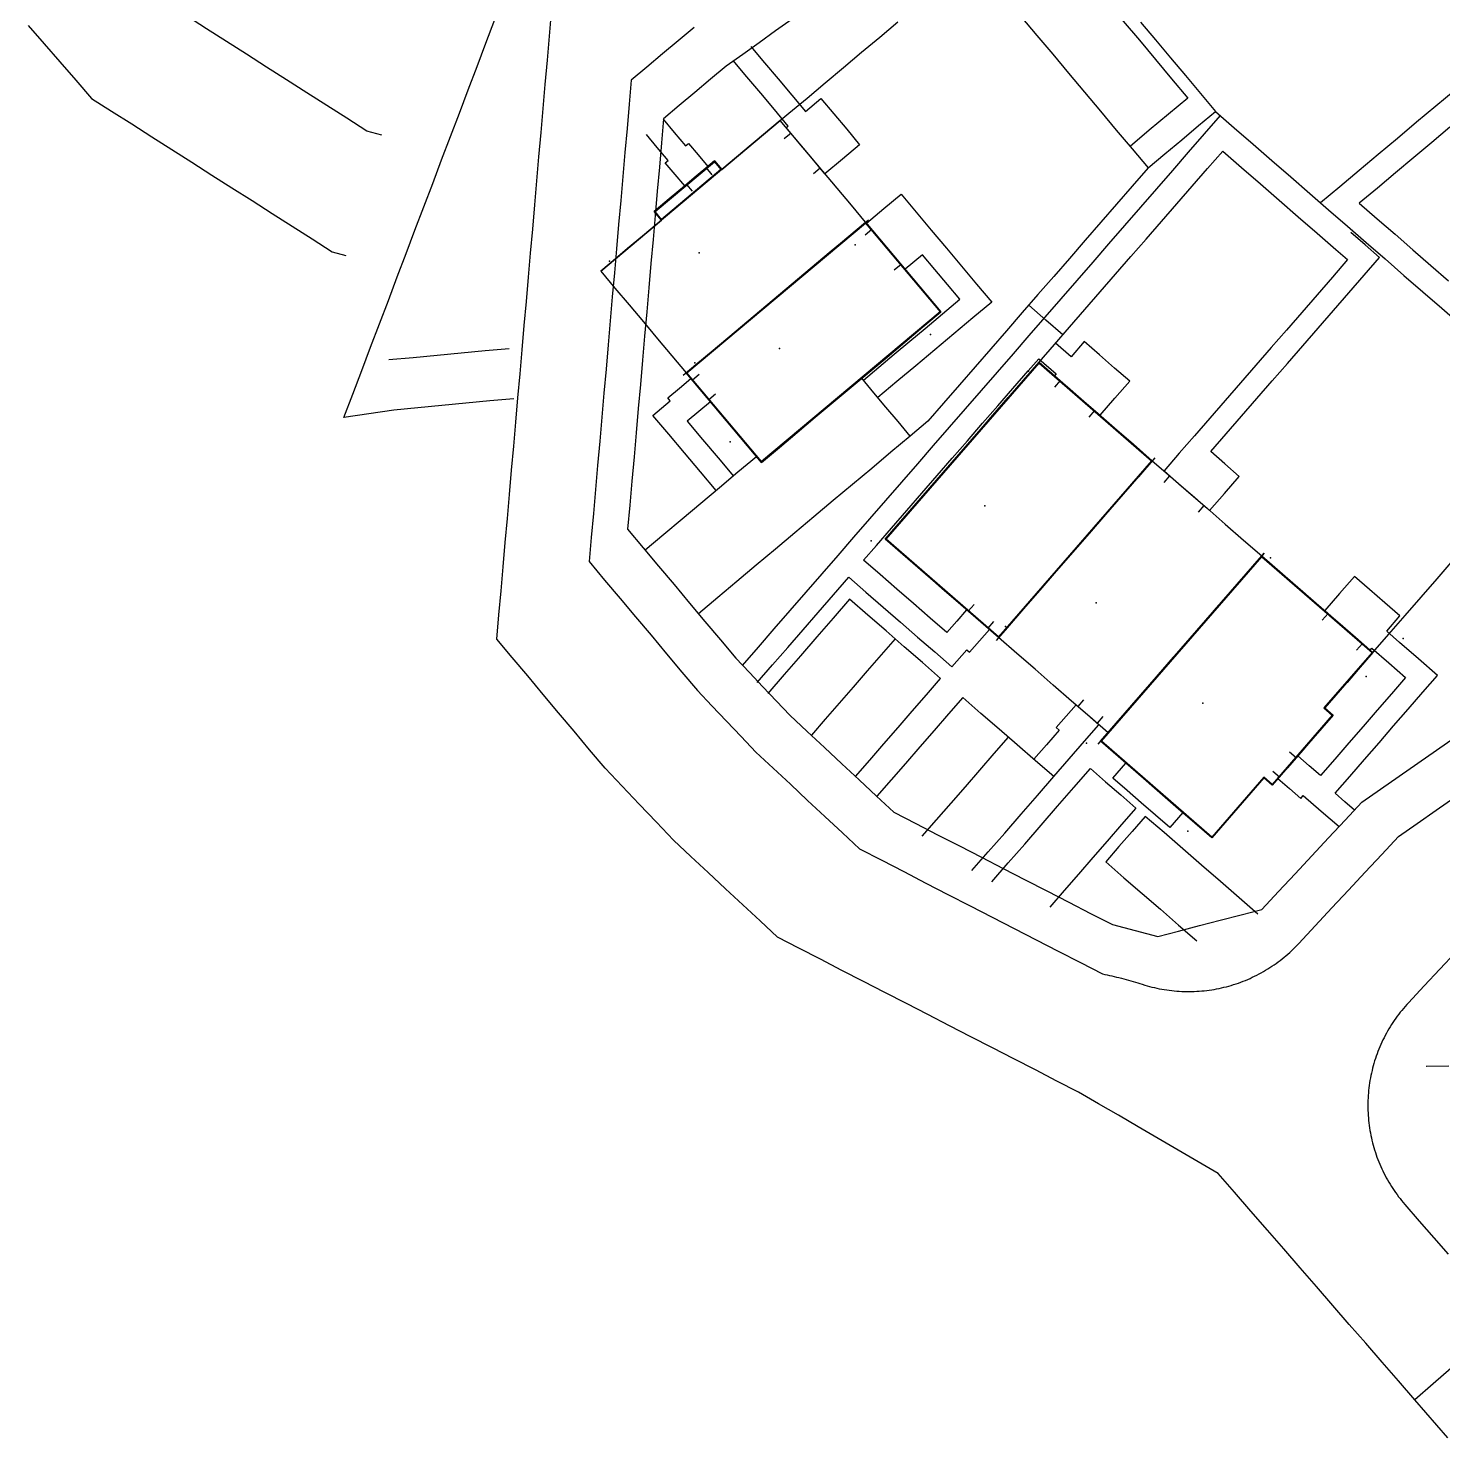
# Model space of a CAD drawing. Header units: metres. Extents: x 337936 to 338469, y 373266 to 374026.
# Drawn here: x 338355.9 to 338412.2, y 373290.2 to 373346.3 of the extents above; entities that cross this region are included whole.
import ezdxf

# ---------------------------------------------------------------- set-up
doc = ezdxf.new("R2010")
doc.units = ezdxf.units.M
for name, color, linetype in [('3D_LINES', 3, 'Continuous'), ('3D_Points', 1, 'Continuous'), ('PLOTS EXTERNAL LEVEL', 6, 'Continuous'), ('PLOTS FFL', 5, 'Continuous')]:
    doc.layers.add(name, color=color, linetype=linetype)

msp = doc.modelspace()

# ---------------------------------------------------------------- linework, layer by layer
at = {"layer": '3D_LINES'}
for points in [[(338395.004, 373351.921, 34.015), (338395.647, 373351.155, 34.02), (338396.289, 373350.389, 34.025), (338396.932, 373349.623, 34.028), (338397.575, 373348.857, 34.028), (338398.218, 373348.091, 34.028), (338398.86, 373347.325, 34.044), (338399.503, 373346.559, 34.061), (338400.146, 373345.793, 34.078), (338400.789, 373345.027, 34.095), (338401.432, 373344.261, 34.098), (338402.074, 373343.495, 34.098), (338401.308, 373342.852, 34.102), (338400.542, 373342.209, 34.106), (338399.776, 373341.566, 34.111)], [(338412.563, 373292.937, 34.005), (338411.838, 373292.308, 34.005), (338411.114, 373291.678, 34.005), (338410.461, 373292.428, 34.005), (338409.809, 373293.179, 34.005), (338409.156, 373293.93, 34.005), (338408.504, 373294.681, 34.005), (338407.851, 373295.431, 34.005), (338407.198, 373296.182, 34.005), (338406.546, 373296.933, 34.005), (338405.893, 373297.684, 34.005), (338405.241, 373298.434, 34.005), (338404.588, 373299.185, 34.005), (338403.935, 373299.936, 34.005), (338403.283, 373300.686, 34.005), (338402.489, 373301.149, 34.005), (338401.694, 373301.612, 34.005), (338400.9, 373302.075, 34.005), (338400.106, 373302.538, 34.005), (338399.312, 373303.001, 34.005), (338398.518, 373303.463, 34.005), (338397.724, 373303.926, 34.005), (338396.868, 373304.367, 34.005), (338396.012, 373304.807, 34.005), (338395.156, 373305.248, 34.005), (338394.3, 373305.688, 34.005), (338393.444, 373306.129, 34.005), (338392.588, 373306.569, 34.005), (338391.732, 373307.01, 34.005), (338390.876, 373307.451, 34.005), (338390.02, 373307.891, 34.005), (338389.164, 373308.332, 34.005), (338388.308, 373308.772, 34.005), (338387.452, 373309.213, 34.005), (338386.596, 373309.653, 34.005), (338385.74, 373310.094, 34.005), (338385.05, 373310.737, 34.005), (338384.361, 373311.38, 34.005), (338383.671, 373312.023, 34.005), (338382.981, 373312.666, 34.005), (338382.292, 373313.309, 34.005), (338381.602, 373313.952, 34.005), (338380.921, 373314.67, 34.005), (338380.24, 373315.387, 34.005), (338379.56, 373316.105, 34.005), (338378.879, 373316.822, 34.005), (338378.263, 373317.555, 34.005), (338377.648, 373318.289, 34.005), (338377.032, 373319.023, 34.005), (338376.417, 373319.756, 34.005), (338375.801, 373320.49, 34.005), (338375.186, 373321.223, 34.005), (338374.57, 373321.957, 34.005), (338374.654, 373322.917, 34.005), (338374.738, 373323.877, 34.005), (338374.822, 373324.837, 34.005), (338374.906, 373325.797, 34.005), (338374.99, 373326.757, 34.005), (338375.074, 373327.717, 34.005), (338375.158, 373328.677, 34.005), (338375.242, 373329.638, 34.005), (338375.326, 373330.598, 34.005), (338375.41, 373331.558, 34.005), (338375.494, 373332.518, 34.005), (338375.578, 373333.478, 34.005), (338375.662, 373334.438, 34.005), (338375.746, 373335.398, 34.005), (338375.83, 373336.358, 34.005), (338375.914, 373337.318, 34.005), (338375.998, 373338.278, 34.005), (338376.082, 373339.238, 34.005), (338376.166, 373340.199, 34.005), (338376.25, 373341.159, 34.005), (338376.334, 373342.119, 34.005), (338376.418, 373343.079, 34.005), (338376.502, 373344.039, 34.005), (338376.586, 373344.999, 34.005), (338376.67, 373345.959, 34.005), (338376.754, 373346.919, 34.005)], [(338355.922, 373346.378, 33.549), (338356.551, 373345.653, 33.549), (338357.181, 373344.929, 33.549), (338357.811, 373344.204, 33.549), (338358.441, 373343.48, 33.549), (338359.239, 373342.971, 33.549), (338360.037, 373342.462, 33.549), (338360.836, 373341.954, 33.549), (338361.634, 373341.445, 33.549), (338362.433, 373340.936, 33.549), (338363.231, 373340.428, 33.549), (338364.03, 373339.919, 33.549), (338364.828, 373339.41, 33.549), (338365.627, 373338.902, 33.549), (338366.425, 373338.393, 33.549), (338367.224, 373337.884, 33.549), (338368.022, 373337.376, 33.549), (338368.557, 373337.222, 33.549)], [(338369.998, 373342.011, 33.549), (338369.4, 373342.182, 33.549), (338368.602, 373342.691, 33.549), (338367.803, 373343.199, 33.549), (338367.005, 373343.708, 33.549), (338366.206, 373344.217, 33.549), (338365.408, 373344.725, 33.549), (338364.609, 373345.234, 33.549), (338363.811, 373345.743, 33.549), (338363.013, 373346.251, 33.549), (338362.214, 373346.76, 33.549)], [(338370.466, 373331.076, 34), (338369.477, 373330.929, 34.001), (338368.488, 373330.782, 34.003), (338368.841, 373331.713, 33.996), (338369.194, 373332.645, 33.99), (338369.547, 373333.576, 33.976), (338369.901, 373334.508, 33.959), (338370.254, 373335.439, 33.942), (338370.607, 373336.371, 33.925), (338370.96, 373337.302, 33.909), (338371.314, 373338.234, 33.892), (338371.667, 373339.165, 33.875), (338372.02, 373340.097, 33.858), (338372.373, 373341.028, 33.841), (338372.727, 373341.96, 33.824), (338373.08, 373342.891, 33.855), (338373.433, 373343.823, 33.844), (338373.786, 373344.754, 33.834), (338374.14, 373345.685, 33.823), (338374.493, 373346.617, 33.813)], [(338386.322, 373346.631, 33.987), (338385.668, 373346.164, 33.976), (338385.014, 373345.698, 33.965), (338384.359, 373345.231, 33.954), (338383.705, 373344.765, 33.943), (338383.081, 373344.241, 33.943), (338382.457, 373343.717, 33.943), (338381.833, 373343.194, 33.944), (338381.209, 373342.67, 33.944), (338381.125, 373341.709, 33.957), (338381.041, 373340.748, 33.97), (338380.957, 373339.786, 33.982), (338380.873, 373338.825, 33.995), (338380.789, 373337.864, 34.032), (338380.704, 373336.902, 34.061), (338380.62, 373335.941, 34.027), (338380.536, 373334.98, 34), (338380.452, 373334.018, 33.962), (338380.368, 373333.057, 33.954), (338380.284, 373332.096, 33.971), (338380.2, 373331.134, 33.988), (338380.116, 373330.173, 34), (338380.032, 373329.212, 34.007), (338379.948, 373328.25, 34.015), (338379.863, 373327.289, 34.023), (338379.779, 373326.328, 34.03), (338380.395, 373325.594, 34.036), (338381.01, 373324.861, 34.041), (338381.626, 373324.127, 34.046), (338382.241, 373323.394, 34.052), (338382.857, 373322.66, 34.057), (338383.472, 373321.926, 34.062), (338384.088, 373321.193, 34.068), (338384.626, 373320.626, 34.072), (338385.164, 373320.059, 34.076), (338385.702, 373319.492, 34.08), (338386.24, 373318.926, 34.084), (338386.929, 373318.282, 34.089), (338387.619, 373317.639, 34.094), (338388.308, 373316.996, 34.098), (338388.998, 373316.353, 34.103), (338389.688, 373315.71, 34.107), (338390.377, 373315.067, 34.112), (338391.247, 373314.619, 34.115), (338392.117, 373314.172, 34.118), (338392.987, 373313.724, 34.121), (338393.857, 373313.276, 34.124), (338394.726, 373312.829, 34.127), (338395.596, 373312.381, 34.13), (338396.466, 373311.933, 34.133), (338397.336, 373311.486, 34.136), (338398.205, 373311.038, 34.139), (338399.075, 373310.591, 34.142), (338399.976, 373310.355, 34.143), (338400.876, 373310.12, 34.144), (338401.706, 373310.336, 34.142), (338402.536, 373310.552, 34.141), (338403.366, 373310.768, 34.226), (338404.196, 373310.984, 34.294), (338405.026, 373311.2, 34.295), (338405.688, 373311.91, 34.298), (338406.35, 373312.62, 34.314), (338407.012, 373313.33, 34.33), (338407.674, 373314.04, 34.346), (338408.336, 373314.75, 34.362), (338408.998, 373315.46, 34.378), (338409.741, 373315.98, 34.392), (338410.483, 373316.5, 34.406), (338411.226, 373317.02, 34.412), (338411.969, 373317.54, 34.413), (338412.711, 373318.06, 34.413)], [(338385.471, 373342.28, 34.002), (338386.194, 373342.887, 34.002), (338386.918, 373343.494, 34.002), (338387.641, 373344.101, 34.002), (338388.365, 373344.708, 34.002), (338389.088, 373345.315, 34.002), (338389.812, 373345.922, 34.002), (338390.535, 373346.529, 34.002)], [(338395.433, 373346.743, 34.002), (338396.065, 373345.989, 34.002), (338396.698, 373345.235, 34.002), (338397.33, 373344.482, 34.002), (338397.963, 373343.728, 34.002), (338398.595, 373342.974, 34.002), (338399.228, 373342.22, 34.002), (338399.86, 373341.466, 34.002), (338400.493, 373340.712, 34.002), (338399.867, 373339.992, 34.002), (338399.241, 373339.272, 34.002), (338398.615, 373338.552, 34.002), (338397.989, 373337.832, 34.002), (338397.363, 373337.112, 34.002), (338396.737, 373336.392, 34.002), (338396.111, 373335.672, 34.002), (338395.486, 373334.952, 34.002), (338394.86, 373334.232, 34.002), (338394.234, 373333.512, 34.002), (338393.608, 373332.792, 34.002), (338392.982, 373332.072, 34.002), (338392.356, 373331.352, 34.002), (338391.73, 373330.632, 34.002), (338391.024, 373330.039, 34.002), (338390.542, 373330.614, 34.002), (338390.06, 373331.188, 34.002), (338389.578, 373331.763, 34.002), (338389.096, 373332.338, 34.002)], [(338400.19, 373346.518, 34.043), (338400.787, 373345.807, 34.043), (338401.384, 373345.096, 34.043), (338401.98, 373344.385, 34.043), (338402.577, 373343.673, 34.043), (338403.174, 373342.962, 34.043), (338403.925, 373342.31, 34.043), (338404.675, 373341.657, 34.043), (338405.426, 373341.005, 34.043), (338406.177, 373340.352, 34.043), (338406.927, 373339.7, 34.043), (338407.678, 373339.047, 34.043), (338408.428, 373338.395, 34.043), (338409.179, 373337.742, 34.043), (338409.93, 373337.09, 34.043), (338410.68, 373336.437, 34.043), (338411.431, 373335.784, 34.043), (338412.182, 373335.132, 34.043), (338412.932, 373334.479, 34.043)], [(338415.771, 373346.377, 34.297), (338415.006, 373345.736, 34.297), (338414.242, 373345.094, 34.297), (338413.477, 373344.453, 34.297), (338412.713, 373343.811, 34.297), (338411.949, 373343.17, 34.297), (338411.184, 373342.529, 34.297), (338410.42, 373341.887, 34.297), (338409.655, 373341.246, 34.297), (338408.891, 373340.604, 34.297), (338408.126, 373339.963, 34.297), (338407.362, 373339.322, 34.297)], [(338382.42, 373346.297, 34.005), (338381.796, 373345.773, 34.005), (338381.172, 373345.25, 34.005), (338380.548, 373344.726, 34.005), (338379.923, 373344.202, 34.005), (338379.84, 373343.244, 34.005), (338379.756, 373342.286, 34.005), (338379.672, 373341.328, 34.005), (338379.588, 373340.37, 34.005), (338379.504, 373339.412, 34.005), (338379.421, 373338.454, 34.005), (338379.337, 373337.496, 34.005), (338379.253, 373336.538, 34.005), (338379.169, 373335.58, 34.005), (338379.085, 373334.622, 34.005), (338379.002, 373333.664, 34.005), (338378.918, 373332.706, 34.005), (338378.834, 373331.748, 34.005), (338378.75, 373330.79, 34.005), (338378.666, 373329.832, 34.005), (338378.582, 373328.874, 34.005), (338378.499, 373327.916, 34.005), (338378.415, 373326.958, 34.005), (338378.331, 373326, 34.005), (338378.247, 373325.042, 34.005), (338378.863, 373324.309, 34.005), (338379.478, 373323.575, 34.005), (338380.094, 373322.842, 34.005), (338380.709, 373322.108, 34.005), (338381.325, 373321.374, 34.005), (338381.94, 373320.641, 34.005), (338382.556, 373319.907, 34.005), (338383.136, 373319.296, 34.005), (338383.716, 373318.685, 34.005), (338384.296, 373318.074, 34.005), (338384.876, 373317.463, 34.005), (338385.565, 373316.82, 34.005), (338386.255, 373316.177, 34.005), (338386.944, 373315.534, 34.005), (338387.634, 373314.89, 34.005), (338388.324, 373314.247, 34.005), (338389.013, 373313.604, 34.005), (338389.892, 373313.152, 34.005), (338390.771, 373312.7, 34.005), (338391.649, 373312.248, 34.005), (338392.528, 373311.796, 34.005), (338393.406, 373311.343, 34.005), (338394.285, 373310.891, 34.005), (338395.163, 373310.439, 34.005), (338396.042, 373309.987, 34.005), (338396.921, 373309.535, 34.005), (338397.799, 373309.083, 34.005), (338398.678, 373308.63, 34.005), (338398.772, 373308.611, 34.005), (338398.867, 373308.591, 34.005), (338398.961, 373308.57, 34.005), (338399.055, 373308.549, 34.005), (338399.149, 373308.527, 34.005), (338399.243, 373308.504, 34.005), (338399.336, 373308.481, 34.005), (338399.43, 373308.457, 34.005), (338399.523, 373308.433, 34.005), (338399.617, 373308.408, 34.005), (338399.71, 373308.382, 34.005), (338399.803, 373308.356, 34.005), (338399.895, 373308.329, 34.005), (338399.988, 373308.302, 34.005), (338400.08, 373308.274, 34.005), (338400.172, 373308.245, 34.005), (338400.264, 373308.216, 34.005), (338400.36, 373308.186, 34.005), (338400.455, 373308.158, 34.005), (338400.552, 373308.131, 34.005), (338400.648, 373308.106, 34.005), (338400.745, 373308.083, 34.005), (338400.843, 373308.061, 34.005), (338400.94, 373308.041, 34.005), (338401.039, 373308.023, 34.005), (338401.137, 373308.006, 34.005), (338401.236, 373307.991, 34.005), (338401.334, 373307.977, 34.005), (338401.434, 373307.965, 34.005), (338401.533, 373307.955, 34.005), (338401.632, 373307.946, 34.005), (338401.732, 373307.939, 34.005), (338401.832, 373307.934, 34.005), (338401.931, 373307.931, 34.005), (338402.031, 373307.929, 34.005), (338402.131, 373307.928, 34.005), (338402.231, 373307.93, 34.005), (338402.33, 373307.933, 34.005), (338402.43, 373307.937, 34.005), (338402.53, 373307.944, 34.005), (338402.629, 373307.952, 34.005), (338402.729, 373307.961, 34.005), (338402.828, 373307.972, 34.005), (338402.927, 373307.985, 34.005), (338403.026, 373308, 34.005), (338403.124, 373308.016, 34.005), (338403.222, 373308.034, 34.005), (338403.32, 373308.053, 34.005), (338403.418, 373308.075, 34.005), (338403.515, 373308.097, 34.005), (338403.612, 373308.122, 34.005), (338403.708, 373308.148, 34.005), (338403.804, 373308.175, 34.005), (338403.9, 373308.204, 34.005), (338403.994, 373308.235, 34.005), (338404.089, 373308.267, 34.005), (338404.183, 373308.301, 34.005), (338404.276, 373308.337, 34.005), (338404.369, 373308.374, 34.005), (338404.461, 373308.412, 34.005), (338404.552, 373308.452, 34.005), (338404.643, 373308.494, 34.005), (338404.733, 373308.537, 34.005), (338404.823, 373308.581, 34.005), (338404.911, 373308.627, 34.005), (338404.999, 373308.675, 34.005), (338405.086, 373308.724, 34.005), (338405.172, 373308.774, 34.005), (338405.257, 373308.826, 34.005), (338405.342, 373308.879, 34.005), (338405.425, 373308.934, 34.005), (338405.508, 373308.99, 34.005), (338405.59, 373309.047, 34.005), (338405.67, 373309.106, 34.005), (338405.75, 373309.166, 34.005), (338405.829, 373309.227, 34.005), (338405.906, 373309.29, 34.005), (338405.983, 373309.354, 34.005), (338406.059, 373309.419, 34.005), (338406.133, 373309.486, 34.005), (338406.206, 373309.553, 34.005), (338406.279, 373309.622, 34.005), (338406.35, 373309.692, 34.005), (338406.42, 373309.764, 34.005), (338406.488, 373309.836, 34.005), (338407.15, 373310.546, 34.005), (338407.813, 373311.256, 34.005), (338408.475, 373311.966, 34.005), (338409.137, 373312.676, 34.005), (338409.799, 373313.386, 34.005), (338410.461, 373314.096, 34.005), (338411.21, 373314.621, 34.005), (338411.96, 373315.146, 34.005), (338412.709, 373315.67, 34.005)], [(338384.686, 373345.548, 34.001), (338385.229, 373344.901, 34.001), (338385.772, 373344.254, 34.001), (338386.315, 373343.607, 34.001), (338386.858, 373342.96, 34.001), (338387.471, 373343.474, 34.001), (338387.985, 373342.861, 34.001), (338388.499, 373342.249, 34.001), (338389.013, 373341.636, 34.001), (338388.324, 373341.057, 34.001), (338387.634, 373340.479, 34.001), (338387.12, 373341.092, 34.001), (338386.606, 373341.704, 34.001), (338386.092, 373342.317, 34.001), (338386.168, 373342.381, 34.002), (338385.621, 373343.034, 34.006), (338385.074, 373343.686, 34.006), (338384.526, 373344.339, 34.006), (338383.979, 373344.991, 34.006)], [(338400.493, 373340.712, 34.111), (338401.163, 373341.275, 34.107), (338401.834, 373341.837, 34.104), (338402.504, 373342.4, 34.1), (338403.174, 373342.962, 34.096)], [(338378.709, 373336.605, 34.001), (338379.274, 373335.931, 34.001), (338379.84, 373335.257, 34.001), (338380.406, 373334.582, 34.001), (338380.972, 373333.908, 34.001), (338381.538, 373333.233, 34.001), (338382.104, 373332.559, 34.001), (338382.624, 373331.94, 34.001), (338383.143, 373331.32, 34.001), (338383.663, 373330.701, 34.001), (338384.183, 373330.082, 34.001), (338384.642, 373329.534, 34.001), (338385.102, 373328.986, 34.001), (338385.817, 373329.586, 34.001), (338386.531, 373330.185, 34.001), (338387.246, 373330.785, 34.001), (338387.96, 373331.385, 34.001), (338388.675, 373331.984, 34.001), (338389.389, 373332.584, 34.001), (338390.104, 373333.183, 34.001), (338390.818, 373333.783, 34.001), (338391.533, 373334.382, 34.001), (338392.247, 373334.982, 34.001), (338391.648, 373335.696, 34.001), (338391.048, 373336.411, 34.001), (338390.449, 373337.125, 34.001), (338389.849, 373337.84, 34.001), (338389.249, 373338.555, 34.001), (338388.684, 373339.229, 34.001), (338388.118, 373339.903, 34.001), (338387.552, 373340.578, 34.001), (338386.986, 373341.252, 34.001), (338386.42, 373341.927, 34.001), (338385.854, 373342.601, 34.001), (338385.272, 373342.113, 34.001), (338384.69, 373341.625, 34.001), (338384.109, 373341.137, 34.001), (338383.527, 373340.649, 34.001), (338383.238, 373340.993, 34.001), (338382.636, 373340.489, 34.001), (338382.035, 373339.984, 34.001), (338381.434, 373339.48, 34.001), (338380.832, 373338.975, 34.001), (338381.122, 373338.63, 34.001), (338380.449, 373338.066, 34.001), (338379.776, 373337.501, 34.001), (338379.103, 373336.936, 34.001), (338378.709, 373336.605, 34.001)], [(338381.19, 373342.654, 33.944), (338381.636, 373342.122, 33.957), (338382.082, 373341.59, 33.97), (338382.197, 373341.686, 33.97), (338382.583, 373341.227, 33.981), (338382.969, 373340.767, 33.992), (338382.509, 373340.381, 33.992), (338382.049, 373339.996, 33.992), (338381.664, 373340.455, 33.981), (338381.278, 373340.915, 33.97), (338381.393, 373341.011, 33.97), (338380.958, 373341.529, 33.957), (338380.524, 373342.047, 33.945)], [(338403.365, 373342.796, 34.096), (338402.73, 373342.067, 34.1), (338402.096, 373341.337, 34.104), (338401.462, 373340.607, 34.108), (338400.827, 373339.877, 34.113), (338400.193, 373339.148, 34.117), (338399.559, 373338.418, 34.121), (338398.924, 373337.688, 34.125), (338398.29, 373336.958, 34.129), (338397.655, 373336.229, 34.133), (338397.021, 373335.499, 34.137), (338396.387, 373334.769, 34.137), (338395.752, 373334.039, 34.136), (338395.118, 373333.31, 34.134), (338394.484, 373332.58, 34.133), (338393.849, 373331.85, 34.167), (338393.215, 373331.12, 34.202), (338392.581, 373330.391, 34.21), (338391.946, 373329.661, 34.19), (338391.312, 373328.931, 34.17), (338390.678, 373328.201, 34.149), (338390.043, 373327.472, 34.129), (338389.409, 373326.742, 34.142), (338388.774, 373326.012, 34.118), (338388.14, 373325.283, 34.033), (338387.506, 373324.553, 34.039), (338386.871, 373323.823, 34.045), (338386.237, 373323.093, 34.051), (338385.603, 373322.364, 34.058), (338384.968, 373321.634, 34.064), (338384.334, 373320.904, 34.07)], [(338386.281, 373342.092, 34), (338386.011, 373341.865, 34.008)], [(338412.508, 373342.334, 34.133), (338411.787, 373341.729, 34.138), (338411.066, 373341.124, 34.142), (338410.344, 373340.518, 34.147), (338409.623, 373339.913, 34.152), (338408.902, 373339.308, 34.157), (338409.613, 373338.69, 34.178), (338410.324, 373338.071, 34.199), (338411.036, 373337.453, 34.221), (338411.747, 373336.835, 34.242), (338412.458, 373336.217, 34.263)], [(338396.154, 373332.977, 34.148), (338396.763, 373333.678, 34.144), (338397.372, 373334.378, 34.14), (338397.981, 373335.079, 34.136), (338398.59, 373335.78, 34.132), (338399.199, 373336.481, 34.128), (338399.809, 373337.181, 34.124), (338400.418, 373337.882, 34.12), (338401.027, 373338.583, 34.116), (338401.636, 373339.283, 34.112), (338402.245, 373339.984, 34.108), (338402.854, 373340.685, 34.104), (338403.463, 373341.386, 34.1), (338404.215, 373340.732, 34.1), (338404.966, 373340.079, 34.099), (338405.718, 373339.426, 34.118), (338406.47, 373338.772, 34.14), (338407.221, 373338.119, 34.163), (338407.973, 373337.466, 34.185)], [(338382.901, 373340.71, 33.992), (338383.127, 373340.44, 33.999)], [(338387.444, 373340.705, 34.001), (338387.174, 373340.479, 34)], [(338382.117, 373340.053, 33.992), (338382.344, 373339.783, 33.999)], [(338389.16, 373332.261, 34.001), (338389.776, 373332.777, 34.001), (338390.391, 373333.294, 34.001), (338391.007, 373333.81, 34.001), (338391.622, 373334.327, 34.001), (338392.311, 373334.905, 34.001), (338393.001, 373335.484, 34.001), (338392.506, 373336.074, 34.001), (338392.01, 373336.665, 34.001), (338391.515, 373337.255, 34.001), (338390.825, 373336.677, 34.001), (338390.311, 373337.29, 34.001), (338389.797, 373337.902, 34.001), (338389.282, 373338.515, 34.001), (338389.972, 373339.094, 34.001), (338390.661, 373339.672, 34.001), (338391.263, 373338.956, 34.001), (338391.864, 373338.239, 34.001), (338392.465, 373337.523, 34.001), (338393.066, 373336.806, 34.001), (338393.668, 373336.089, 34.001), (338394.269, 373335.373, 34.001), (338393.514, 373334.739, 34.001), (338392.759, 373334.106, 34.001), (338392.004, 373333.472, 34.001), (338391.249, 373332.839, 34.001), (338390.494, 373332.205, 34.001), (338389.739, 373331.572, 34.001)], [(338381.989, 373332.462, 34.001), (338382.499, 373332.89, 34.001), (338383.257, 373333.526, 34.001), (338384.014, 373334.162, 34.001), (338384.772, 373334.797, 34.001), (338385.529, 373335.433, 34.001), (338386.287, 373336.069, 34.001), (338387.045, 373336.704, 34.001), (338387.802, 373337.34, 34.001), (338388.56, 373337.976, 34.001), (338388.962, 373338.313, 34.001), (338389.364, 373338.651, 34.001)], [(338389.499, 373338.257, 34.003), (338389.229, 373338.03, 34.002)], [(338407.973, 373337.466, 34.185), (338408.438, 373337.061, 34.199), (338407.829, 373336.36, 34.208), (338407.22, 373335.66, 34.216), (338406.611, 373334.959, 34.224), (338406.001, 373334.258, 34.229), (338405.392, 373333.558, 34.23), (338404.783, 373332.857, 34.23), (338404.174, 373332.156, 34.231), (338403.565, 373331.455, 34.231), (338402.956, 373330.755, 34.231), (338402.347, 373330.054, 34.232), (338401.738, 373329.353, 34.232), (338401.128, 373328.652, 34.232), (338401.732, 373328.128, 34.242), (338402.336, 373327.603, 34.252), (338402.94, 373327.078, 34.262), (338403.53, 373327.757, 34.262), (338404.121, 373328.436, 34.261), (338403.555, 373328.928, 34.252), (338402.989, 373329.42, 34.243), (338403.599, 373330.123, 34.242), (338404.21, 373330.826, 34.242), (338404.821, 373331.529, 34.242), (338405.432, 373332.231, 34.241), (338406.043, 373332.934, 34.241), (338406.654, 373333.637, 34.241), (338407.264, 373334.339, 34.24), (338407.875, 373335.042, 34.236), (338408.486, 373335.745, 34.228), (338409.097, 373336.447, 34.22), (338409.708, 373337.15, 34.212), (338409.135, 373337.647, 34.195), (338408.563, 373338.145, 34.178)], [(338390.663, 373336.87, 34.034), (338390.393, 373336.644, 34.033)], [(338397.102, 373334.067, 34.141), (338396.423, 373334.658, 34.139), (338395.743, 373335.248, 34.123)], [(338375.067, 373333.517, 33.962), (338374.109, 373333.427, 33.966), (338373.152, 373333.337, 33.97), (338372.194, 373333.247, 33.974), (338371.236, 373333.157, 33.979), (338370.279, 373333.067, 33.983)], [(338384.939, 373320.229, 34.157), (338385.546, 373320.927, 34.157), (338386.153, 373321.625, 34.157), (338386.76, 373322.323, 34.157), (338387.367, 373323.022, 34.157), (338387.974, 373323.72, 34.157), (338388.581, 373324.418, 34.157), (338389.265, 373323.823, 34.157), (338389.949, 373323.229, 34.157), (338390.633, 373322.634, 34.157), (338391.318, 373322.039, 34.157), (338392.002, 373321.445, 34.157), (338392.686, 373320.85, 34.157), (338393.276, 373321.529, 34.157), (338393.389, 373321.431, 34.157), (338393.783, 373321.884, 34.157), (338394.176, 373322.337, 34.157), (338393.723, 373322.731, 34.157), (338393.27, 373323.124, 34.157), (338392.877, 373322.671, 34.157), (338392.483, 373322.219, 34.157), (338391.821, 373322.794, 34.157), (338391.158, 373323.37, 34.157), (338390.496, 373323.946, 34.157), (338389.834, 373324.522, 34.157), (338389.172, 373325.097, 34.157), (338389.682, 373325.684, 34.157), (338390.285, 373326.379, 34.157), (338390.889, 373327.073, 34.158), (338391.493, 373327.768, 34.158), (338392.097, 373328.463, 34.158), (338392.701, 373329.157, 34.159), (338393.305, 373329.852, 34.159), (338393.909, 373330.547, 34.159), (338394.512, 373331.241, 34.16), (338395.116, 373331.936, 34.16), (338395.72, 373332.631, 34.16), (338396.144, 373333.118, 34.16), (338396.837, 373332.515, 34.16), (338396.772, 373332.44, 34.16), (338397.376, 373331.915, 34.16), (338397.979, 373331.39, 34.16), (338398.583, 373330.865, 34.16), (338399.174, 373331.544, 34.16), (338399.764, 373332.223, 34.16), (338399.16, 373332.748, 34.16), (338398.557, 373333.273, 34.16), (338397.953, 373333.798, 34.16), (338397.428, 373333.194, 34.16), (338396.81, 373333.732, 34.16)], [(338398.9, 373318.23, 34.158), (338398.174, 373318.861, 34.158), (338397.448, 373319.493, 34.158), (338396.722, 373320.124, 34.158), (338395.996, 373320.755, 34.158), (338395.27, 373321.386, 34.158), (338394.544, 373322.017, 34.158), (338393.792, 373322.671, 34.158), (338393.041, 373323.324, 34.158), (338392.289, 373323.977, 34.158), (338391.537, 373324.631, 34.158), (338390.786, 373325.284, 34.158), (338390.034, 373325.937, 34.158), (338390.646, 373326.641, 34.158), (338391.258, 373327.345, 34.158), (338391.87, 373328.049, 34.158), (338392.482, 373328.753, 34.158), (338393.094, 373329.457, 34.158), (338393.706, 373330.161, 34.158), (338394.318, 373330.865, 34.158), (338394.93, 373331.569, 34.158), (338395.542, 373332.273, 34.158), (338396.154, 373332.977, 34.17), (338396.905, 373332.324, 34.183), (338397.657, 373331.67, 34.195), (338398.408, 373331.017, 34.208), (338399.16, 373330.364, 34.22), (338399.912, 373329.71, 34.233), (338400.663, 373329.057, 34.245), (338401.389, 373328.426, 34.257), (338402.115, 373327.795, 34.269), (338402.841, 373327.163, 34.281), (338403.567, 373326.532, 34.293), (338404.294, 373325.901, 34.306), (338405.02, 373325.27, 34.318), (338405.255, 373325.065, 34.316), (338405.953, 373324.458, 34.333), (338406.651, 373323.851, 34.35), (338407.35, 373323.244, 34.368), (338408.048, 373322.638, 34.385), (338408.746, 373322.031, 34.402), (338409.444, 373321.424, 34.419), (338408.852, 373320.742, 34.436), (338408.412, 373320.236, 34.426), (338407.972, 373319.73, 34.417), (338407.531, 373319.223, 34.408), (338407.863, 373318.935, 34.402), (338407.256, 373318.236, 34.39), (338406.649, 373317.537, 34.377), (338406.042, 373316.839, 34.365), (338405.434, 373316.14, 34.352), (338405.102, 373316.429, 34.346), (338404.584, 373315.833, 34.335), (338404.066, 373315.237, 34.325), (338403.547, 373314.64, 34.314), (338403.029, 373314.044, 34.303), (338402.35, 373314.635, 34.291), (338401.601, 373315.286, 34.291), (338400.852, 373315.937, 34.291), (338400.103, 373316.588, 34.291), (338399.354, 373317.239, 34.291), (338398.605, 373317.89, 34.291)], [(338383.301, 373327.867, 34.016), (338382.672, 373328.616, 34.01), (338382.044, 373329.365, 34.005), (338381.415, 373330.114, 33.999), (338380.787, 373330.863, 33.991), (338381.476, 373331.441, 33.979), (338381.38, 373331.556, 33.977), (338381.84, 373331.942, 33.969), (338382.299, 373332.327, 34), (338382.685, 373331.868, 34), (338383.07, 373331.408, 34), (338382.611, 373331.022, 33.983), (338382.151, 373330.637, 33.991), (338382.764, 373329.906, 34), (338383.377, 373329.176, 34.005), (338383.99, 373328.445, 34.011)], [(338382.624, 373332.488, 34.001), (338382.354, 373332.261, 34.001)], [(338396.995, 373332.245, 34.165), (338396.764, 373331.979, 34.165)], [(338383.281, 373331.704, 34.011), (338383.011, 373331.478, 34)], [(338375.254, 373331.526, 33.994), (338374.296, 373331.436, 33.995), (338373.339, 373331.346, 33.996), (338372.381, 373331.256, 33.997), (338371.423, 373331.166, 33.998), (338370.466, 373331.076, 34)], [(338398.361, 373331.058, 34.187), (338398.13, 373330.792, 34.187)], [(338391.024, 373330.039, 34.102), (338390.258, 373329.397, 34.091), (338389.492, 373328.754, 34.117), (338388.726, 373328.111, 34.142), (338387.96, 373327.468, 34.12), (338387.194, 373326.825, 34.058), (338386.428, 373326.183, 34.027), (338385.662, 373325.54, 34.033), (338384.896, 373324.897, 34.038), (338384.13, 373324.254, 34.044), (338383.364, 373323.612, 34.049), (338382.598, 373322.969, 34.055)], [(338409.444, 373321.424, 34.438), (338410.083, 373322.158, 34.437), (338410.721, 373322.892, 34.438), (338411.359, 373323.627, 34.44), (338411.998, 373324.361, 34.442), (338412.636, 373325.095, 34.444), (338413.274, 373325.83, 34.446), (338413.913, 373326.564, 34.447), (338414.551, 373327.298, 34.449), (338415.189, 373328.033, 34.448), (338415.828, 373328.767, 34.446), (338416.466, 373329.502, 34.443), (338417.11, 373329.775, 34.43), (338417.755, 373330.049, 34.418), (338418.399, 373330.322, 34.405)], [(338384.91, 373329.216, 34.031), (338384.171, 373328.596, 34.009), (338383.432, 373327.977, 34.015), (338382.693, 373327.357, 34.02), (338381.954, 373326.737, 34.026), (338381.215, 373326.117, 34.031), (338380.477, 373325.497, 34.036)], [(338400.762, 373329.17, 34.295), (338400.108, 373328.419, 34.295), (338399.455, 373327.667, 34.295), (338398.802, 373326.915, 34.295), (338398.148, 373326.164, 34.295), (338397.495, 373325.412, 34.295), (338396.842, 373324.661, 34.295), (338396.188, 373323.909, 34.295), (338395.535, 373323.158, 34.295), (338394.882, 373322.406, 34.295), (338394.445, 373321.904, 34.295)], [(338401.352, 373328.458, 34.236), (338401.121, 373328.192, 34.244)], [(338402.718, 373327.271, 34.258), (338402.487, 373327.005, 34.27)], [(338398.506, 373317.777, 34.294), (338399.107, 373318.469, 34.296), (338399.708, 373319.16, 34.299), (338400.31, 373319.851, 34.301), (338400.911, 373320.543, 34.303), (338401.512, 373321.234, 34.305), (338402.113, 373321.926, 34.307), (338402.714, 373322.617, 34.309), (338403.315, 373323.309, 34.311), (338403.916, 373324, 34.313), (338404.517, 373324.692, 34.315), (338405.118, 373325.383, 34.318), (338404.486, 373324.656, 34.318), (338403.855, 373323.93, 34.318), (338403.223, 373323.203, 34.318), (338402.592, 373322.477, 34.318), (338401.96, 373321.75, 34.318), (338401.328, 373321.023, 34.318), (338400.697, 373320.297, 34.318), (338400.065, 373319.57, 34.318), (338399.433, 373318.844, 34.318), (338398.802, 373318.117, 34.318)], [(338408.709, 373315.15, 34.428), (338408.324, 373315.485, 34.428), (338407.939, 373315.82, 34.428), (338408.521, 373316.49, 34.428), (338409.104, 373317.161, 34.428), (338409.687, 373317.831, 34.428), (338410.269, 373318.501, 34.428), (338410.852, 373319.171, 34.428), (338411.435, 373319.842, 34.428), (338412.017, 373320.512, 34.428), (338411.263, 373321.168, 34.428), (338410.508, 373321.824, 34.428), (338409.991, 373322.274, 34.428), (338410.516, 373322.877, 34.428), (338409.912, 373323.402, 34.428), (338409.308, 373323.927, 34.428), (338408.704, 373324.452, 34.428), (338408.114, 373323.773, 34.428), (338407.523, 373323.093, 34.428), (338408.127, 373322.568, 34.428), (338408.731, 373322.044, 34.428), (338409.335, 373321.519, 34.428), (338409.4, 373321.594, 34.428), (338410.074, 373321.009, 34.428), (338410.747, 373320.423, 34.428), (338410.183, 373319.773, 34.428), (338409.618, 373319.123, 34.428), (338409.053, 373318.474, 34.428), (338408.488, 373317.824, 34.428), (338407.923, 373317.174, 34.428), (338407.358, 373316.524, 34.428), (338406.905, 373316.917, 34.428), (338406.452, 373317.311, 34.428), (338406.059, 373316.858, 34.428), (338405.665, 373316.405, 34.428), (338406.118, 373316.012, 34.428), (338406.571, 373315.618, 34.428), (338406.669, 373315.731, 34.428), (338407.382, 373315.112, 34.428), (338408.095, 373314.492, 34.428)], [(338388.848, 373316.494, 34.102), (338389.413, 373317.144, 34.096), (338389.978, 373317.794, 34.091), (338390.543, 373318.444, 34.085), (338391.108, 373319.094, 34.08), (338391.673, 373319.744, 34.074), (338392.238, 373320.394, 34.069), (338391.513, 373321.024, 34.064), (338390.789, 373321.653, 34.06), (338390.064, 373322.283, 34.055), (338389.34, 373322.913, 34.051), (338388.615, 373323.543, 34.046), (338387.963, 373322.793, 34.053), (338387.311, 373322.042, 34.059), (338386.659, 373321.292, 34.065), (338386.007, 373320.542, 34.072), (338385.355, 373319.792, 34.078)], [(338393.569, 373323.331, 34.268), (338393.338, 373323.065, 34.247)], [(338394.341, 373322.661, 34.283), (338394.11, 373322.395, 34.262)], [(338407.661, 373322.974, 34.379), (338407.43, 373322.708, 34.38)], [(338390.427, 373321.968, 34.058), (338389.871, 373321.329, 34.063), (338389.315, 373320.689, 34.068), (338388.759, 373320.05, 34.074), (338388.203, 373319.41, 34.079), (338387.647, 373318.771, 34.085), (338387.091, 373318.131, 34.09)], [(338409.027, 373321.786, 34.424), (338408.796, 373321.52, 34.425)], [(338393.485, 373312.741, 34.128), (338394.135, 373313.49, 34.122), (338394.786, 373314.238, 34.116), (338395.436, 373314.986, 34.109), (338396.087, 373315.735, 34.103), (338396.737, 373316.483, 34.097), (338396.012, 373317.113, 34.092), (338395.288, 373317.743, 34.088), (338394.563, 373318.372, 34.083), (338393.839, 373319.002, 34.079), (338393.114, 373319.632, 34.074), (338392.545, 373318.977, 34.08), (338391.975, 373318.322, 34.085), (338391.406, 373317.667, 34.091), (338390.836, 373317.011, 34.096), (338390.267, 373316.356, 34.102), (338389.697, 373315.701, 34.107)], [(338396.736, 373316.484, 34.296), (338397.348, 373317.187, 34.296), (338397.96, 373317.891, 34.296), (338398.533, 373318.55, 34.296), (338398.08, 373318.944, 34.296), (338397.627, 373319.337, 34.296), (338397.233, 373318.884, 34.296), (338396.84, 373318.432, 34.296), (338396.954, 373318.332, 34.296), (338396.449, 373317.752, 34.296), (338395.945, 373317.172, 34.296)], [(338397.926, 373319.544, 34.338), (338397.695, 373319.278, 34.323)], [(338398.698, 373318.874, 34.342), (338398.466, 373318.607, 34.33)], [(338394.926, 373318.057, 34.085), (338394.354, 373317.399, 34.091), (338393.782, 373316.741, 34.097), (338393.209, 373316.083, 34.102), (338392.637, 373315.425, 34.108), (338392.065, 373314.767, 34.113), (338391.493, 373314.109, 34.119)], [(338406.128, 373317.475, 34.381), (338406.394, 373317.244, 34.38)], [(338394.278, 373312.298, 34.131), (338394.931, 373313.05, 34.125), (338395.584, 373313.801, 34.119), (338396.237, 373314.552, 34.112), (338396.89, 373315.303, 34.106), (338397.543, 373316.054, 34.129), (338398.196, 373316.805, 34.238), (338398.799, 373316.28, 34.25), (338399.403, 373315.755, 34.262), (338400.007, 373315.23, 34.274), (338399.436, 373314.573, 34.178), (338398.864, 373313.916, 34.115), (338398.293, 373313.259, 34.121), (338397.722, 373312.602, 34.127), (338397.15, 373311.944, 34.132), (338396.579, 373311.287, 34.138)], [(338401.874, 373315.049, 34.315), (338401.357, 373314.454, 34.298), (338400.79, 373314.947, 34.298), (338400.224, 373315.439, 34.298), (338399.657, 373315.932, 34.296), (338399.091, 373316.424, 34.285), (338399.608, 373317.019, 34.315)], [(338405.457, 373316.704, 34.364), (338405.723, 373316.472, 34.363)], [(338404.862, 373311.01, 34.296), (338404.116, 373311.658, 34.297), (338403.37, 373312.307, 34.297), (338402.623, 373312.956, 34.297), (338401.877, 373313.605, 34.297), (338401.131, 373314.254, 34.295), (338400.384, 373314.902, 34.281), (338399.859, 373314.299, 34.193), (338399.335, 373313.695, 34.117), (338398.81, 373313.091, 34.122), (338399.534, 373312.461, 34.126), (338400.259, 373311.831, 34.131), (338400.983, 373311.202, 34.135), (338401.708, 373310.572, 34.14), (338402.432, 373309.942, 34.144)], [(338412.725, 373309.486, 34.005), (338412.102, 373308.818, 34.005), (338411.479, 373308.149, 34.005), (338410.855, 373307.481, 34.005), (338410.788, 373307.407, 34.005), (338410.721, 373307.333, 34.005), (338410.656, 373307.257, 34.005), (338410.593, 373307.18, 34.005), (338410.53, 373307.102, 34.005), (338410.469, 373307.023, 34.005), (338410.409, 373306.943, 34.005), (338410.351, 373306.862, 34.005), (338410.293, 373306.78, 34.005), (338410.238, 373306.697, 34.005), (338410.183, 373306.613, 34.005), (338410.13, 373306.528, 34.005), (338410.079, 373306.443, 34.005), (338410.028, 373306.356, 34.005), (338409.98, 373306.269, 34.005), (338409.932, 373306.181, 34.005), (338409.887, 373306.092, 34.005), (338409.842, 373306.002, 34.005), (338409.8, 373305.912, 34.005), (338409.758, 373305.821, 34.005), (338409.719, 373305.729, 34.005), (338409.68, 373305.637, 34.005), (338409.644, 373305.544, 34.005), (338409.609, 373305.45, 34.005), (338409.575, 373305.356, 34.005), (338409.543, 373305.261, 34.005), (338409.513, 373305.166, 34.005), (338409.484, 373305.07, 34.005), (338409.457, 373304.974, 34.005), (338409.431, 373304.878, 34.005), (338409.407, 373304.781, 34.005), (338409.385, 373304.683, 34.005), (338409.364, 373304.585, 34.005), (338409.345, 373304.487, 34.005), (338409.327, 373304.389, 34.005), (338409.312, 373304.29, 34.005), (338409.297, 373304.191, 34.005), (338409.285, 373304.092, 34.005), (338409.274, 373303.993, 34.005), (338409.265, 373303.893, 34.005), (338409.257, 373303.793, 34.005), (338409.251, 373303.694, 34.005), (338409.247, 373303.594, 34.005), (338409.244, 373303.494, 34.005), (338409.243, 373303.394, 34.005), (338409.244, 373303.294, 34.005), (338409.247, 373303.194, 34.005), (338409.251, 373303.094, 34.005), (338409.256, 373302.994, 34.005), (338409.264, 373302.895, 34.005), (338409.273, 373302.795, 34.005), (338409.284, 373302.696, 34.005), (338409.296, 373302.597, 34.005), (338409.31, 373302.498, 34.005), (338409.326, 373302.399, 34.005), (338409.343, 373302.3, 34.005), (338409.362, 373302.202, 34.005), (338409.383, 373302.104, 34.005), (338409.405, 373302.007, 34.005), (338409.429, 373301.91, 34.005), (338409.454, 373301.813, 34.005), (338409.481, 373301.717, 34.005), (338409.51, 373301.621, 34.005), (338409.54, 373301.526, 34.005), (338409.572, 373301.431, 34.005), (338409.605, 373301.337, 34.005), (338409.64, 373301.243, 34.005), (338409.677, 373301.15, 34.005), (338409.715, 373301.058, 34.005), (338409.754, 373300.966, 34.005), (338409.796, 373300.875, 34.005), (338409.838, 373300.785, 34.005), (338409.882, 373300.695, 34.005), (338409.928, 373300.606, 34.005), (338409.975, 373300.518, 34.005), (338410.024, 373300.43, 34.005), (338410.074, 373300.344, 34.005), (338410.125, 373300.258, 34.005), (338410.178, 373300.173, 34.005), (338410.232, 373300.089, 34.005), (338410.288, 373300.006, 34.005), (338410.345, 373299.924, 34.005), (338410.403, 373299.843, 34.005), (338410.463, 373299.763, 34.005), (338410.524, 373299.684, 34.005), (338410.587, 373299.606, 34.005), (338410.65, 373299.529, 34.005), (338410.715, 373299.453, 34.005), (338411.29, 373298.792, 34.005), (338411.864, 373298.131, 34.005), (338412.439, 373297.47, 34.005)], [(338412.461, 373304.963, 34.283), (338411.582, 373304.94, 34.284), (338411.56, 373304.948, 34.285)], [(338412.426, 373290.168, 34.265), (338411.989, 373290.671, 34.265), (338411.551, 373291.175, 34.265), (338411.114, 373291.678, 34.265)]]:
    msp.add_polyline3d(points, dxfattribs=at)
at = {"layer": '3D_Points'}
for p in [(338385.903, 373342.662, 34), (338382.63, 373337.333, 34.15), (338388.832, 373337.652, 34), (338379.053, 373336.995, 34), (338391.829, 373334.08, 34), (338385.827, 373333.524, 34.15), (338382.449, 373332.95, 34), (338395.737, 373332.616, 34.15), (338383.859, 373329.811, 34), (338394, 373327.261, 34.45), (338389.476, 373325.863, 34.15), (338405.362, 373325.188, 34.3), (338398.433, 373323.397, 34.45), (338394.823, 373322.457, 34.3), (338410.642, 373321.977, 34.45), (338409.171, 373320.465, 34.45), (338402.676, 373319.41, 34.45), (338398.048, 373317.814, 34.3), (338402.073, 373314.316, 34.3)]:
    msp.add_point(p, dxfattribs=at)
at = {"layer": 'PLOTS EXTERNAL LEVEL'}
for points in [[(338378.709, 373336.605, 34.15), (338381.122, 373338.63, 34.15), (338380.832, 373338.975, 34.15), (338383.238, 373340.993, 34.15), (338383.527, 373340.649, 34.15), (338385.854, 373342.601, 34.15), (338378.709, 373336.605, 34.15)], [(338389.249, 373338.555, 34.15), (338392.247, 373334.982, 34.15), (338385.102, 373328.986, 34.15), (338382.104, 373332.559, 34.15), (338389.249, 373338.555, 34.15)], [(338394.544, 373322.017, 34.45), (338390.034, 373325.937, 34.45), (338396.154, 373332.977, 34.45), (338400.663, 373329.057, 34.45), (338394.544, 373322.017, 34.45)], [(338405.02, 373325.27, 34.45), (338409.444, 373321.424, 34.45), (338407.531, 373319.223, 34.45), (338407.863, 373318.935, 34.45), (338405.434, 373316.14, 34.45), (338405.102, 373316.429, 34.45), (338403.029, 373314.044, 34.45), (338398.605, 373317.89, 34.45), (338405.02, 373325.27, 34.45)]]:
    msp.add_polyline3d(points, dxfattribs=at)
at = {"layer": 'PLOTS FFL'}
for points in [[(338381.125, 373338.665, 34.15), (338380.868, 373338.972, 34.15), (338383.235, 373340.958, 34.15), (338383.492, 373340.652, 34.15), (338381.125, 373338.665, 34.15)], [(338389.246, 373338.519, 34.15), (338392.212, 373334.985, 34.15), (338385.105, 373329.021, 34.15), (338382.139, 373332.556, 34.15), (338389.246, 373338.519, 34.15)], [(338394.541, 373322.053, 34.45), (338390.07, 373325.94, 34.45), (338396.156, 373332.942, 34.45), (338400.628, 373329.054, 34.45), (338394.541, 373322.053, 34.45)], [(338405.022, 373325.235, 34.45), (338409.409, 373321.421, 34.45), (338407.496, 373319.221, 34.45), (338407.828, 373318.932, 34.45), (338405.432, 373316.176, 34.45), (338405.1, 373316.464, 34.45), (338403.027, 373314.079, 34.45), (338398.64, 373317.893, 34.45), (338405.022, 373325.235, 34.45)]]:
    msp.add_polyline3d(points, dxfattribs=at)

doc.saveas('drawing.dxf')
